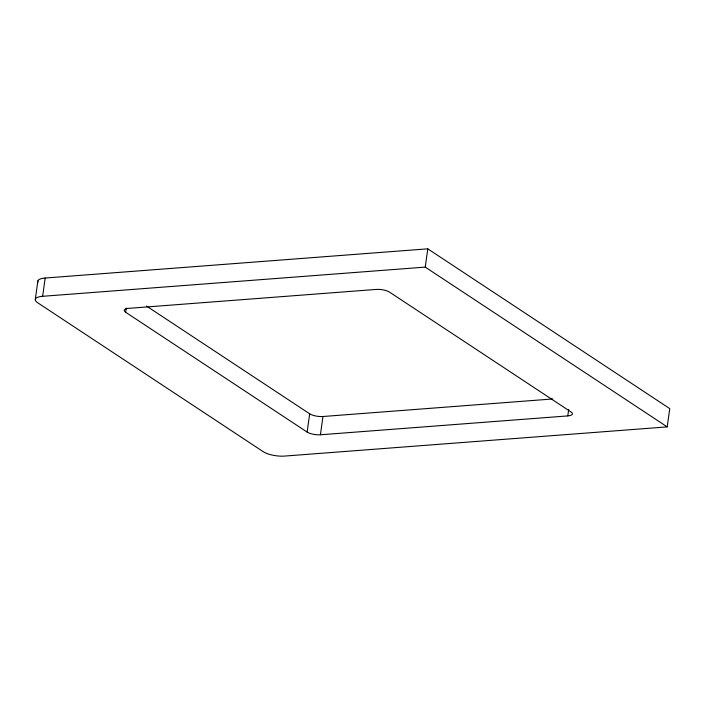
<?xml version="1.0" encoding="UTF-8"?>
<svg xmlns="http://www.w3.org/2000/svg" width="705" height="705" viewBox="0 0 705 705"><rect width="100%" height="100%" fill="white"/><g stroke="black" fill="none" stroke-linecap="round" stroke-linejoin="round"><path stroke-width="1.06" d="M35.329 299.193L37.867 280.907M42.644 296.303L45.182 278.026L427.776 248.83L669.75 408.609L667.212 426.886L284.608 456.082A15.598 5.023 7.9 0 1 263.353 451.764L37.515 302.639A15.598 5.023 7.9 0 1 42.644 296.303L425.247 267.107L667.212 426.886M125.657 312.253A9.747 3.137 7.9 0 1 127.834 308.402L376.241 289.42A9.747 3.137 7.9 0 1 389.521 292.117L571.006 411.949A9.747 3.137 7.9 0 1 567.798 415.906L320.423 434.782A9.747 3.137 7.9 0 1 307.142 432.086L125.657 312.253L126.257 307.953M307.142 432.086L309.671 413.809L146.525 306.076M320.423 434.782L322.961 416.505L552.817 398.959M425.247 267.107L427.776 248.83M567.798 415.906L568.688 409.455M37.973 282.247A15.598 5.023 7.9 0 1 45.182 278.026M322.961 416.505A9.747 3.137 7.9 0 1 309.671 413.809"/></g></svg>
